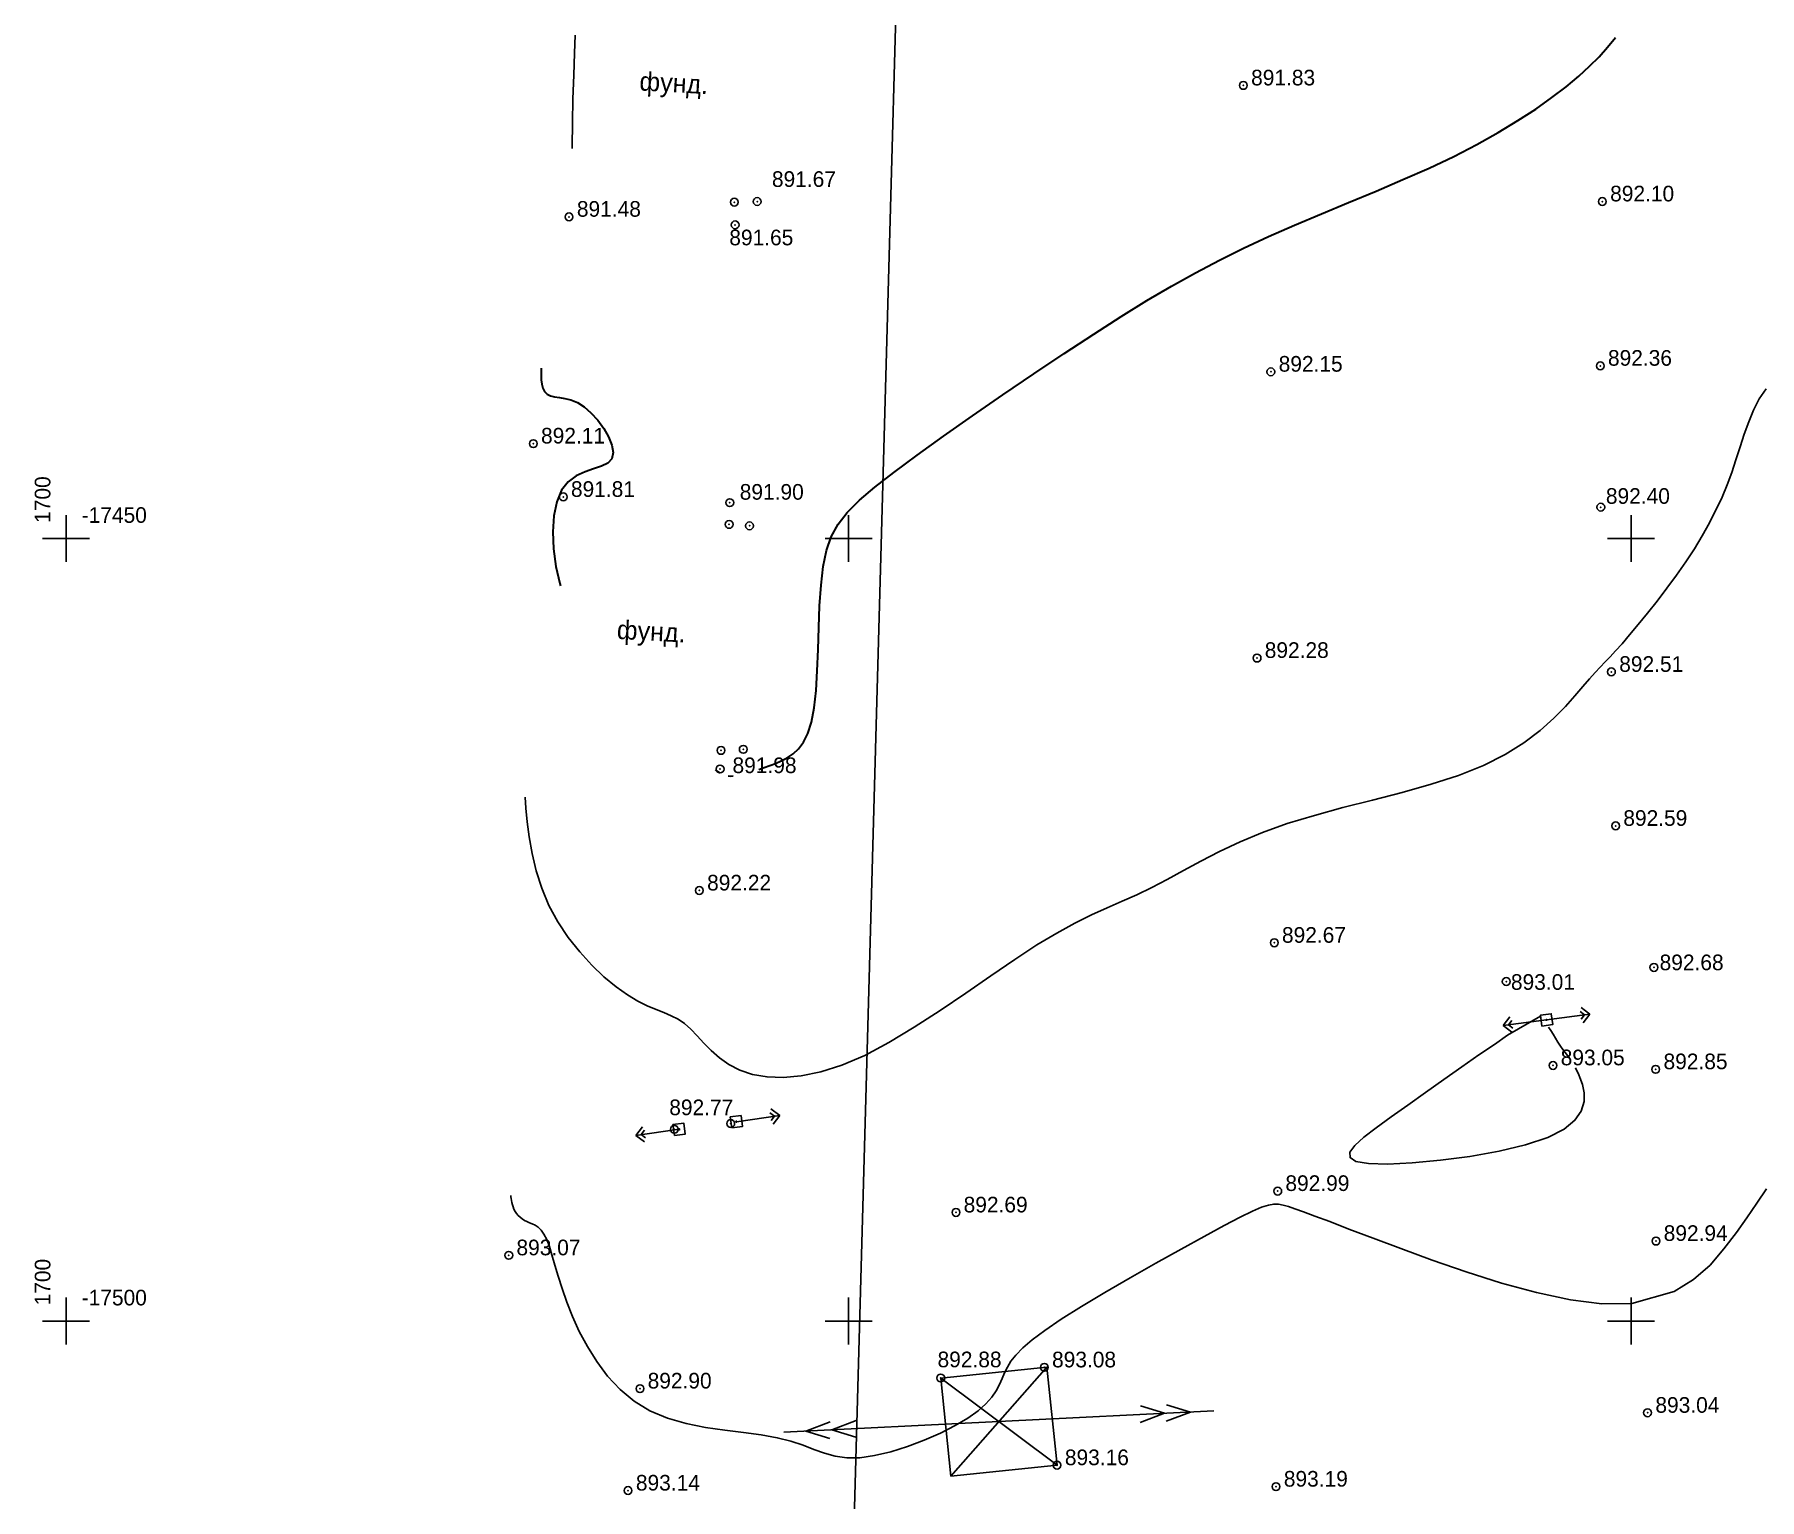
# Model space of a CAD drawing. Header units: millimetres. Extents: x -1114 to 5336, y -18321 to -16715.
# Drawn here: x -1114.4 to -1004.1, y -18010.3 to -17916.7 of the extents above; entities that cross this region are included whole.
import ezdxf

# ---------------------------------------------------------------- set-up
doc = ezdxf.new("R2010")
doc.units = ezdxf.units.MM
doc.header["$PDMODE"] = 32
doc.header["$PDSIZE"] = 0.5
doc.linetypes.add('CONTI', pattern=[0])
for name, color, linetype in [('51320000', 7, 'Continuous'), ('82002000', 7, 'Continuous'), ('GOR_BDEFAULT', 212, 'CONTI'), ('GORIZDEFAULT', 32, 'CONTI'), ('NAD_MDEFAULT', 7, 'CONTI'), ('PI_DTDEFAULT', 3, 'CONTI'), ('PI_OTDEFAULT', 172, 'CONTI'), ('PI_TTDEFAULT', 5, 'CONTI'), ('SETKR', 7, 'CONTI')]:
    doc.layers.add(name, color=color, linetype=linetype)
doc.styles.add('1 Цифры отметки', font='', dxfattribs={"height": 1})
doc.styles.add('4. маг.', font='')
doc.styles.get('1 Цифры отметки').set_extended_font_data('Kyrghyz Letterica')
doc.styles.get('4. маг.').set_extended_font_data('Kyrghyz Peterburg')

# ---------------------------------------------------------------- blocks, each defined once
blk = doc.blocks.new('*U42')
for p, q in [((-3.999999999999999, 1.469527624586853e-15), (-3.289421901390805, 0.7036183381471413)), ((-3.081487911019577e-33, 0), (-3.999999999999999, 1.469527624586853e-15)), ((-3.999999999999999, 1.469527624586853e-15), (-3.289421901390806, -0.7036183381471385)), ((-3.499999999999999, 1.347066989204615e-15), (-3.144710950695402, 0.3518091690735713)), ((-3.499999999999999, 1.347066989204615e-15), (-3.144710950695402, -0.3518091690735686)), ((0, 0), (4, 0)), ((3.5, 6.123031769111886e-17), (3.144710950695403, 0.3518091690735701)), ((3.5, 6.123031769111886e-17), (3.144710950695403, -0.3518091690735697)), ((4, 0), (3.289421901390806, 0.70361833814714)), ((4, 0), (3.289421901390806, -0.7036183381471397))]:
    blk.add_line(p, q)
blk = doc.blocks.new('82002000')
at = {"color": 7}
blk.add_lwpolyline([(-0.5, -0.5), (0.5, -0.5), (0.5, 0.5), (-0.5, 0.5)], close=True, dxfattribs=at)
blk.add_circle((0, 0), 0.05, dxfattribs=at)
blk = doc.blocks.new('*U43')
for p, q in [((-3.999889899702768, -0.02967811071800561), (-3.294551875544228, 0.6791930141531705)), ((0, 0), (-3.999889899702768, -0.02967811071800561)), ((-3.499903662239922, -0.02596834687825497), (-3.147234650160652, 0.328467215557333)), ((-3.999889899702768, -0.02967811071800561), (-3.284110844072853, -0.7280049278470253)), ((-3.499903662239922, -0.02596834687825497), (-3.142014134424964, -0.3751317554427648))]:
    blk.add_line(p, q)
blk = doc.blocks.new('*U44')
for p, q in [((0, 0), (3.999653265221121, 0.05266647895982737)), ((3.499696607068481, 0.046083169089849), (3.139806217981149, 0.3931838862348431)), ((3.499696607068481, 0.046083169089849), (3.149070493081593, -0.3103734596750736)), ((3.999653265221121, 0.05266647895982737), (3.279872487046458, 0.7468679132498155)), ((3.999653265221121, 0.05266647895982737), (3.298401037247345, -0.6602467785700179))]:
    blk.add_line(p, q)
blk = doc.blocks.new('BL_333')
at = {"color": 0}
for p, q in [((0, -1.5), (0, 1.5)), ((-1.5, 0), (1.5, 0))]:
    blk.add_line(p, q, dxfattribs=at)

msp = doc.modelspace()

# ---------------------------------------------------------------- linework, layer by layer
at = {"color": 242, "true_color": 0xcd2027, "extrusion": (-0.01325716974884626, 0.01768293051550256, 0.999755750880501), "elevation": 589.8331356211519}
msp.add_lwpolyline([(11816.23120442711, 13994.96296030176), (11803.7132254632, 13998.75885966596), (11779.60471839021, 14006.06942209178), (11743.85568373051, 14013.71036732785), (11708.10664907081, 14021.35131256394), (11381.79729851056, 13610.22881136304), (11465.06582467756, 13552.52405538412), (11816.23113084898, 13994.96298261328)], dxfattribs=at)
at = {"color": 1, "extrusion": (-0.01325716974884626, 0.01768293051550256, 0.999755750880501), "elevation": 589.833135621152}
msp.add_lwpolyline([(11816.23113084898, 13994.96298261328), (11791.19532007743, 14002.55473671864), (11779.60471839021, 14006.06942209178), (11708.10664907081, 14021.35131256394), (11381.79729851056, 13610.22881136304), (11465.06582467756, 13552.52405538412)], dxfattribs=at)
at = {"elevation": 892.88}
msp.add_lwpolyline([(-1056.458549776085, -18002.55104579571), (-1049.672297890647, -18001.85396856277), (-1049.028549776085, -18008.12104579571), (-1055.814801661522, -18008.81812302866)], close=True, dxfattribs=at)
for points in [[(-1056.458549776085, -18002.55104579571), (-1049.028549776085, -18008.12104579571)], [(-1055.814801661521, -18008.81812302866), (-1049.672297890647, -18001.85396856277)], [(-1052.743549776085, -18005.33604579571), (-1039.001660543199, -18004.65277307226)], [(-1042.158737818951, -18004.8022422351), (-1043.724665223077, -18005.38818900557)], [(-1042.158737818951, -18004.8022422351), (-1043.699400766062, -18004.33818842585)], [(-1040.494304182024, -18004.7269901371), (-1042.060231586152, -18005.31293690757)], [(-1040.494304182024, -18004.7269901371), (-1042.034967129136, -18004.26293632785)], [(-1066.48543900897, -18006.01931851916), (-1052.743549776084, -18005.33604579571)], [(-1065.083749052955, -18005.94962384346), (-1063.520474202378, -18005.35663649589)], [(-1065.083749052955, -18005.94962384346), (-1063.541013510796, -18006.40674013221)], [(-1063.419670894293, -18005.86688273005), (-1061.856396043716, -18005.27389538248)], [(-1063.419670894293, -18005.86688273005), (-1061.876935352134, -18006.3239990188)]]:
    msp.add_lwpolyline(points, dxfattribs=at)
at = {"layer": 'GOR_BDEFAULT', "color": 32, "lineweight": 30}
for points in [[(-1068.088549776085, -17963.66104579571, 892), (-1067.738549776085, -17963.55104579571, 892), (-1067.378549776085, -17963.42104579571, 892), (-1067.018549776085, -17963.28104579571, 892), (-1066.658549776084, -17963.12104579571, 892), (-1066.268549776085, -17962.92104579571, 892), (-1065.888549776085, -17962.67104579571, 892), (-1065.548549776085, -17962.35104579571, 892), (-1065.228549776085, -17961.92104579571, 892), (-1064.948549776085, -17961.36104579571, 892), (-1064.718549776085, -17960.64104579571, 892), (-1064.538549776085, -17959.73104579571, 892), (-1064.428549776085, -17958.63104579572, 892), (-1064.348549776085, -17957.37104579571, 892), (-1064.298549776085, -17956.00104579571, 892), (-1064.258549776085, -17954.60104579571, 892), (-1064.198549776085, -17953.21104579571, 892), (-1064.108549776085, -17951.89104579571, 892), (-1063.968549776085, -17950.70104579571, 892), (-1063.758549776085, -17949.68104579571, 892), (-1063.458549776085, -17948.80104579571, 892), (-1063.018549776085, -17948.00104579571, 892), (-1062.428549776085, -17947.25104579571, 892), (-1061.658549776084, -17946.47104579572, 892), (-1060.668549776085, -17945.64104579571, 892), (-1059.448549776085, -17944.69104579571, 892), (-1057.968549776085, -17943.59104579571, 892), (-1056.278549776085, -17942.38104579572, 892), (-1054.428549776085, -17941.07104579571, 892), (-1052.498549776084, -17939.73104579571, 892), (-1050.518549776085, -17938.38104579572, 892), (-1048.568549776085, -17937.08104579571, 892), (-1046.688549776085, -17935.85104579571, 892), (-1044.938549776085, -17934.73104579571, 892), (-1043.288549776085, -17933.71104579571, 892), (-1041.708549776085, -17932.79104579572, 892), (-1040.178549776085, -17931.93104579571, 892), (-1038.658549776084, -17931.13104579572, 892), (-1037.118549776085, -17930.36104579571, 892), (-1035.528549776085, -17929.62104579571, 892), (-1033.858549776085, -17928.89104579571, 892), (-1032.138549776085, -17928.16104579571, 892), (-1030.398549776085, -17927.44104579571, 892), (-1028.648549776085, -17926.71104579571, 892), (-1026.928549776085, -17925.98104579571, 892), (-1025.258549776085, -17925.24104579572, 892), (-1023.678549776085, -17924.50104579571, 892), (-1022.198549776085, -17923.74104579572, 892), (-1020.838549776085, -17922.97104579572, 892), (-1019.588549776085, -17922.21104579571, 892), (-1018.438549776085, -17921.47104579572, 892), (-1017.418549776085, -17920.74104579572, 892), (-1016.498549776084, -17920.04104579572, 892), (-1015.698549776085, -17919.37104579571, 892), (-1014.998549776084, -17918.74104579572, 892), (-1014.388549776085, -17918.13104579572, 892), (-1013.848549776085, -17917.52104579571, 892), (-1013.348549776085, -17916.90104579572, 892)], [(-1081.998549776084, -17938.02104579571, 892), (-1081.998549776084, -17938.24104579572, 892), (-1081.998549776084, -17938.50104579571, 892), (-1081.988549776085, -17938.77104579571, 892), (-1081.948549776085, -17939.04104579572, 892), (-1081.878549776085, -17939.30104579571, 892), (-1081.768549776085, -17939.52104579571, 892), (-1081.608549776085, -17939.69104579571, 892), (-1081.398549776085, -17939.79104579572, 892), (-1081.138549776085, -17939.85104579571, 892), (-1080.828549776084, -17939.90104579572, 892), (-1080.478549776085, -17939.96104579571, 892), (-1080.088549776085, -17940.06104579572, 892), (-1079.678549776085, -17940.23104579571, 892), (-1079.248549776084, -17940.50104579571, 892), (-1078.808549776085, -17940.88104579572, 892), (-1078.378549776085, -17941.35104579571, 892), (-1077.988549776085, -17941.88104579572, 892), (-1077.678549776085, -17942.42104579571, 892), (-1077.468549776085, -17942.95104579571, 892), (-1077.388549776085, -17943.42104579571, 892), (-1077.468549776085, -17943.81104579572, 892), (-1077.728549776085, -17944.09104579571, 892), (-1078.138549776085, -17944.29104579572, 892), (-1078.638549776085, -17944.46104579571, 892), (-1079.188549776085, -17944.65104579572, 892), (-1079.748549776084, -17944.91104579571, 892), (-1080.268549776085, -17945.29104579572, 892), (-1080.698549776085, -17945.83104579571, 892), (-1080.998549776084, -17946.56104579572, 892), (-1081.178549776085, -17947.46104579571, 892), (-1081.248549776084, -17948.48104579571, 892), (-1081.198549776085, -17949.57104579571, 892), (-1081.048549776085, -17950.69104579571, 892), (-1080.798549776085, -17951.79104579572, 892), (-1080.751009861187, -17951.93942795433, 892)], [(-1070.875772835093, -17963.69214280564, 892), (-1070.558549776085, -17963.90104579572, 892)], [(-1070.048549776085, -17964.08104579571, 892), (-1069.888549776085, -17964.09104579571, 892), (-1069.718549776085, -17964.08104579571, 892)]]:
    msp.add_polyline3d(points, dxfattribs=at)
at = {"layer": 'GORIZDEFAULT', "color": 32}
for points in [[(-1079.808549776085, -17916.74104579572, 891.5), (-1079.858549776085, -17917.91104579571, 891.5), (-1079.908549776084, -17919.30104579571, 891.5), (-1079.958549776085, -17920.81104579572, 891.5), (-1079.988549776085, -17922.36104579571, 891.5), (-1080.008549776085, -17923.87104579571, 891.5), (-1080.008549776085, -17924.00207143674, 891.5)], [(-1007.348549776085, -17947.91104579571, 892.5), (-1006.538549776085, -17946.26104579571, 892.5), (-1006.218549776085, -17945.48104579571, 892.5), (-1005.918549776085, -17944.70104579571, 892.5), (-1005.648549776085, -17943.88104579572, 892.5), (-1005.378549776085, -17943.05104579571, 892.5), (-1005.118549776085, -17942.24104579572, 892.5), (-1004.838549776085, -17941.45104579571, 892.5), (-1004.528549776085, -17940.70104579571, 892.5), (-1004.158549776084, -17939.99104579572, 892.5), (-1003.728549776085, -17939.34104579571, 892.5)], [(-1083.018549776085, -17965.43104579571, 892.5), (-1082.968549776085, -17966.15104579572, 892.5), (-1082.878549776085, -17967.01104579571, 892.5), (-1082.758549776085, -17967.98104579571, 892.5), (-1082.568549776085, -17969.03104579571, 892.5), (-1082.308549776085, -17970.14104579571, 892.5), (-1081.948549776085, -17971.26104579571, 892.5), (-1081.498549776084, -17972.36104579571, 892.5), (-1080.928549776085, -17973.41104579571, 892.5), (-1080.258549776085, -17974.41104579571, 892.5), (-1079.528549776085, -17975.33104579571, 892.5), (-1078.758549776085, -17976.17104579571, 892.5), (-1077.978549776085, -17976.91104579571, 892.5), (-1077.208549776085, -17977.55104579571, 892.5), (-1076.478549776085, -17978.07104579571, 892.5), (-1075.808549776085, -17978.47104579572, 892.5), (-1075.208549776085, -17978.77104579571, 892.5), (-1074.648549776085, -17979.00104579571, 892.5), (-1074.148549776085, -17979.20104579571, 892.5), (-1073.678549776085, -17979.40104579572, 892.5), (-1073.238549776085, -17979.62104579571, 892.5), (-1072.828549776084, -17979.90104579572, 892.5), (-1072.428549776085, -17980.26104579571, 892.5), (-1072.018549776085, -17980.69104579571, 892.5), (-1071.598549776085, -17981.15104579572, 892.5), (-1071.128549776085, -17981.63104579572, 892.5), (-1070.598549776085, -17982.09104579571, 892.5), (-1069.998549776084, -17982.52104579571, 892.5), (-1069.298549776085, -17982.88104579572, 892.5), (-1068.488549776085, -17983.15104579572, 892.5), (-1067.558549776085, -17983.31104579572, 892.5), (-1066.528549776085, -17983.35104579571, 892.5), (-1065.378549776085, -17983.25104579571, 892.5), (-1064.128549776085, -17982.99104579572, 892.5), (-1062.778549776085, -17982.56104579572, 892.5), (-1061.318549776085, -17981.94104579571, 892.5), (-1059.768549776085, -17981.12104579571, 892.5), (-1058.148549776085, -17980.14104579571, 892.5), (-1056.498549776084, -17979.07104579571, 892.5), (-1054.858549776085, -17977.96104579571, 892.5), (-1053.258549776085, -17976.85104579571, 892.5), (-1051.728549776085, -17975.81104579572, 892.5), (-1050.318549776085, -17974.88104579572, 892.5), (-1049.038549776085, -17974.12104579571, 892.5), (-1047.888549776085, -17973.49104579572, 892.5), (-1046.818549776085, -17972.96104579571, 892.5), (-1045.828549776084, -17972.51104579571, 892.5), (-1044.868549776085, -17972.09104579571, 892.5), (-1043.928549776085, -17971.67104579571, 892.5), (-1042.978549776085, -17971.21104579571, 892.5), (-1041.998549776084, -17970.70104579571, 892.5), (-1040.958549776085, -17970.13104579572, 892.5), (-1039.848549776085, -17969.53104579571, 892.5), (-1038.648549776085, -17968.91104579571, 892.5), (-1037.338549776085, -17968.30104579571, 892.5), (-1035.898549776085, -17967.69104579571, 892.5), (-1034.318549776085, -17967.12104579571, 892.5), (-1032.588549776085, -17966.60104579571, 892.5), (-1030.758549776085, -17966.10104579571, 892.5), (-1028.868549776085, -17965.62104579571, 892.5), (-1026.968549776085, -17965.13104579572, 892.5), (-1025.128549776085, -17964.61104579571, 892.5), (-1023.378549776085, -17964.05104579571, 892.5), (-1021.788549776085, -17963.42104579571, 892.5), (-1020.398549776085, -17962.72104579572, 892.5), (-1019.198549776085, -17961.96104579571, 892.5), (-1018.158549776084, -17961.17104579571, 892.5), (-1017.288549776085, -17960.39104579571, 892.5), (-1016.548549776085, -17959.65104579572, 892.5), (-1015.938549776085, -17958.96104579571, 892.5), (-1015.428549776085, -17958.36104579571, 892.5), (-1014.998549776084, -17957.88104579572, 892.5), (-1014.638549776085, -17957.47104579572, 892.5), (-1014.318549776085, -17957.13104579572, 892.5), (-1014.008549776085, -17956.80104579571, 892.5), (-1013.688549776085, -17956.47104579572, 892.5), (-1013.338549776085, -17956.08104579571, 892.5), (-1012.928549776085, -17955.63104579572, 892.5), (-1012.448549776085, -17955.07104579571, 892.5), (-1011.898549776085, -17954.41104579571, 892.5), (-1011.308549776085, -17953.69104579571, 892.5), (-1010.688549776085, -17952.91104579571, 892.5), (-1010.068549776085, -17952.09104579571, 892.5), (-1009.448549776085, -17951.25104579571, 892.5), (-1008.858549776085, -17950.40104579572, 892.5), (-1008.308549776085, -17949.56104579572, 892.5), (-1007.808549776085, -17948.73104579571, 892.5), (-1007.348549776085, -17947.91104579571, 892.5)], [(-1018.138549776085, -17979.43104579571, 893), (-1020.248549776084, -17980.65104579572, 893), (-1021.088549776085, -17981.23104579571, 893), (-1022.078549776084, -17981.91104579571, 893), (-1023.168549776085, -17982.67104579571, 893), (-1024.318549776085, -17983.48104579571, 893), (-1025.488549776085, -17984.30104579571, 893), (-1026.618549776085, -17985.11104579571, 893), (-1027.688549776085, -17985.87104579571, 893), (-1028.638549776085, -17986.56104579572, 893), (-1029.428549776085, -17987.17104579571, 893), (-1030.008549776085, -17987.69104579571, 893), (-1030.318549776085, -17988.13104579572, 893), (-1030.308549776085, -17988.47104579572, 893), (-1029.938549776085, -17988.71104579571, 893), (-1029.138549776085, -17988.84104579571, 893), (-1027.908549776084, -17988.88104579572, 893), (-1026.328549776084, -17988.81104579572, 893), (-1024.538549776085, -17988.64104579571, 893), (-1022.648549776085, -17988.39104579571, 893), (-1020.788549776085, -17988.06104579572, 893), (-1019.088549776085, -17987.66104579571, 893), (-1017.668549776085, -17987.18104579571, 893)], [(-1016.258549776085, -17982.14104579571, 893), (-1016.408549776084, -17981.95104579571, 893), (-1016.558549776085, -17981.76104579571, 893), (-1016.708549776085, -17981.57104579571, 893), (-1016.868549776085, -17981.34104579571, 893), (-1017.028549776085, -17981.10104579571, 893), (-1017.188549776085, -17980.84104579571, 893), (-1017.338549776085, -17980.59104579571, 893), (-1017.488549776085, -17980.35104579571, 893), (-1017.618549776085, -17980.13104579572, 893)], [(-1017.668549776085, -17987.18104579571, 893), (-1016.628549776085, -17986.65104579572, 893), (-1015.938549776085, -17986.08104579571, 893), (-1015.538549776085, -17985.49104579572, 893), (-1015.358549776085, -17984.89104579571, 893), (-1015.358549776085, -17984.33104579571, 893), (-1015.458549776085, -17983.80104579571, 893), (-1015.618549776085, -17983.34104579571, 893), (-1015.688549776085, -17983.17104579571, 893), (-1015.913161543882, -17982.72498455526, 893)], [(-1009.598549776085, -17997.03104579571, 893), (-1008.358549776085, -17996.26104579571, 893), (-1007.308549776085, -17995.33104579571, 893), (-1006.418549776085, -17994.30104579571, 893), (-1005.618549776085, -17993.25104579571, 893), (-1004.948549776085, -17992.31104579572, 893), (-1004.308549776085, -17991.38104579572, 893), (-1003.708549776085, -17990.47104579572, 893)], [(-1083.918549776085, -17990.89104579571, 893), (-1083.918549776085, -17990.98104579571, 893), (-1083.908549776084, -17991.09104579571, 893), (-1083.888549776085, -17991.21104579571, 893), (-1083.858549776085, -17991.34104579571, 893), (-1083.828549776084, -17991.48104579571, 893), (-1083.778549776085, -17991.62104579571, 893), (-1083.728549776085, -17991.77104579571, 893), (-1083.648549776085, -17991.91104579571, 893), (-1083.558549776085, -17992.04104579572, 893), (-1083.458549776085, -17992.17104579571, 893), (-1083.338549776085, -17992.28104579571, 893), (-1083.208549776085, -17992.39104579571, 893), (-1083.058549776085, -17992.48104579571, 893), (-1082.908549776084, -17992.56104579572, 893), (-1082.738549776085, -17992.63104579572, 893), (-1082.558549776085, -17992.70104579571, 893), (-1082.378549776085, -17992.79104579572, 893), (-1082.188549776085, -17992.91104579571, 893), (-1081.998549776084, -17993.10104579571, 893), (-1081.818549776085, -17993.35104579571, 893), (-1081.638549776085, -17993.69104579571, 893), (-1081.468549776085, -17994.14104579571, 893), (-1081.298549776085, -17994.69104579571, 893), (-1081.118549776085, -17995.33104579571, 893), (-1080.908549776084, -17996.05104579571, 893), (-1080.658549776084, -17996.84104579571, 893), (-1080.358549776085, -17997.70104579571, 893), (-1079.988549776085, -17998.61104579571, 893), (-1079.558549776085, -17999.57104579571, 893), (-1079.038549776085, -18000.54104579572, 893), (-1078.438549776085, -18001.50104579571, 893), (-1077.748549776084, -18002.43104579571, 893), (-1076.948549776085, -18003.28104579571, 893), (-1076.048549776085, -18004.03104579571, 893), (-1075.048549776085, -18004.65104579572, 893), (-1073.928549776085, -18005.12104579571, 893), (-1072.728549776085, -18005.46104579571, 893), (-1071.498549776084, -18005.71104579571, 893), (-1070.258549776085, -18005.89104579571, 893), (-1069.058549776085, -18006.04104579572, 893), (-1067.928549776085, -18006.19104579571, 893), (-1066.908549776084, -18006.37104579571, 893), (-1066.028549776085, -18006.59104579571, 893), (-1065.258549776085, -18006.85104579571, 893), (-1064.558549776085, -18007.11104579571, 893), (-1063.888549776085, -18007.35104579571, 893), (-1063.208549776085, -18007.54104579572, 893), (-1062.468549776085, -18007.65104579572, 893), (-1061.638549776085, -18007.64104579571, 893), (-1060.698549776085, -18007.51104579571, 893), (-1059.658549776084, -18007.27104579571, 893), (-1058.588549776085, -18006.93104579571, 893), (-1057.508549776085, -18006.52104579571, 893), (-1056.468549776085, -18006.07104579571, 893), (-1055.528549776085, -18005.59104579571, 893), (-1054.718549776085, -18005.11104579571, 893), (-1054.068549776085, -18004.65104579572, 893), (-1053.568549776085, -18004.21104579571, 893), (-1053.198549776085, -18003.78104579571, 893), (-1052.918549776085, -18003.37104579571, 893), (-1052.708549776085, -18002.97104579572, 893), (-1052.538549776085, -18002.59104579571, 893), (-1052.378549776085, -18002.22104579572, 893), (-1052.198549776085, -18001.86104579571, 893), (-1051.978549776085, -18001.48104579571, 893), (-1051.658549776084, -18001.08104579571, 893), (-1051.218549776085, -18000.63104579572, 893), (-1050.618549776085, -18000.11104579571, 893), (-1049.808549776085, -17999.51104579571, 893), (-1048.768549776085, -17998.80104579571, 893), (-1047.468549776085, -17997.99104579572, 893), (-1045.968549776085, -17997.09104579571, 893), (-1044.358549776085, -17996.14104579571, 893), (-1042.708549776085, -17995.21104579571, 893), (-1041.108549776085, -17994.31104579572, 893), (-1039.618549776085, -17993.50104579571, 893), (-1038.348549776085, -17992.81104579572, 893), (-1037.328549776084, -17992.28104579571, 893), (-1036.548549776085, -17991.90104579572, 893), (-1035.968549776085, -17991.64104579571, 893), (-1035.518549776085, -17991.50104579571, 893), (-1035.178549776085, -17991.44104579571, 893), (-1034.878549776085, -17991.45104579571, 893), (-1034.588549776085, -17991.51104579571, 893), (-1034.248549776084, -17991.60104579571, 893), (-1033.828549776084, -17991.74104579572, 893), (-1033.278549776085, -17991.93104579571, 893), (-1032.548549776085, -17992.20104579571, 893), (-1031.598549776085, -17992.56104579572, 893), (-1030.378549776085, -17993.03104579571, 893), (-1028.838549776085, -17993.61104579571, 893), (-1027.068549776085, -17994.28104579571, 893), (-1025.058549776085, -17995.02104579571, 893), (-1022.888549776085, -17995.77104579571, 893), (-1020.638549776085, -17996.48104579571, 893), (-1018.388549776085, -17997.09104579571, 893), (-1016.228549776085, -17997.55104579571, 893), (-1014.228549776085, -17997.80104579571, 893)], [(-1014.228549776085, -17997.80104579571, 893), (-1012.298549776085, -17997.78104579571, 893), (-1009.598549776085, -17997.03104579571, 893)]]:
    msp.add_polyline3d(points, dxfattribs=at)
at = {"layer": 'PI_DTDEFAULT', "color": 18, "true_color": 0x000000}
for p in [(-1037.128549776085, -17919.96104579571, 891.832), (-1035.368549776085, -17938.26104579571, 892.1519999999999), (-1036.248549776084, -17956.55104579571, 892.283), (-1035.148549776085, -17974.74104579572, 892.671), (-1034.928549776085, -17990.61104579571, 892.9939999999999), (-1035.038549776085, -18009.49104579572, 893.191)]:
    msp.add_point(p, dxfattribs=at)
at = {"layer": 'PI_TTDEFAULT', "color": 18, "true_color": 0x000000}
for p in [(-1069.648549776085, -17927.42104579571, 891.67), (-1068.188549776085, -17927.38104579572, 891.66), (-1014.188549776085, -17927.38104579572, 892.1), (-1080.208549776085, -17928.36104579571, 891.48), (-1069.598549776085, -17928.87104579571, 891.65), (-1014.318549776085, -17937.88104579572, 892.36), (-1082.488549776085, -17942.85104579571, 892.11), (-1080.578549776084, -17946.25104579571, 891.81), (-1069.938549776085, -17946.62104579571, 891.9), (-1014.287344140705, -17946.9089787048, 1784.8), (-1069.978549776085, -17948.01104579571, 891.87), (-1068.678549776085, -17948.10104579571, 891.96), (-1013.608549776085, -17957.43104579571, 892.51), (-1070.498549776084, -17962.45104579571, 891.94), (-1069.078549776084, -17962.38104579572, 891.95), (-1070.558549776085, -17963.64104579571, 891.98), (-1013.338549776085, -17967.27104579571, 892.59), (-1071.888549776085, -17971.40104579572, 892.22), (-1010.893268578538, -17976.31658774628, 892.68), (-1020.328449324027, -17977.21800177229, 893.01), (-1017.338549776085, -17982.58104579571, 893.05), (-1010.778549776085, -17982.83104579571, 892.85), (-1069.878549776085, -17986.29104579572, 892.56), (-1073.478549776085, -17986.66104579571, 892.77), (-1055.488549776085, -17991.97104579572, 892.69), (-1010.758549776085, -17993.80104579571, 892.94), (-1084.058549776085, -17994.71104579571, 893.07), (-1049.838549776085, -18001.87104579571, 893.08), (-1056.458549776085, -18002.55104579571, 892.88), (-1075.678549776085, -18003.23104579571, 892.9), (-1011.298549776085, -18004.77104579571, 893.04), (-1049.028549776085, -18008.12104579571, 893.16), (-1076.438549776085, -18009.74104579572, 893.14)]:
    msp.add_point(p, dxfattribs=at)

# ---------------------------------------------------------------- block references
at = {"layer": '51320000', "color": 0, "xscale": 0.7000012052192642, "yscale": 0.7000012052192642, "zscale": 0.7000012052192642}
for name, p, rotation in [('*U42', (-1017.753496415226, -17979.67073581188), 7.526707158798922), ('*U43', (-1073.174689588555, -17986.66089277188), 7.52670715879892), ('*U44', (-1069.51657054717, -17986.17356214735), 7.52670715879892)]:
    msp.add_blockref(name, p, dxfattribs=dict(at, rotation=rotation))
at = {"layer": '82002000', "color": 0, "xscale": 0.7000012052192642, "yscale": 0.7000012052192642, "zscale": 0.7000012052192642}
for p, rotation in [((-1017.753496415226, -17979.67073581188), 7.526707158798922), ((-1073.174689588555, -17986.66089277188), 7.52670715879892), ((-1069.51657054717, -17986.17356214735), 7.52670715879892)]:
    msp.add_blockref('82002000', p, dxfattribs=dict(at, rotation=rotation))
at = {"layer": 'SETKR', "color": 18, "true_color": 0x000000}
for p in [(-1112.348549776085, -17948.91104579571), (-1062.348549776085, -17948.91104579571), (-1012.348549776085, -17948.91104579571), (-1112.348549776085, -17998.91104579571), (-1062.348549776085, -17998.91104579571), (-1012.348549776085, -17998.91104579571)]:
    msp.add_blockref('BL_333', p, dxfattribs=at)

# ---------------------------------------------------------------- texts
at = {"linetype": 'Continuous', "style": '4. маг.'}
for p in [(-1075.733807409307, -17920.28069082483), (-1077.176333819495, -17955.31980707198)]:
    msp.add_text('фунд.', height=1.200002066090167, rotation=356.9228564935871, dxfattribs=at).set_placement(p)
at = {"layer": 'NAD_MDEFAULT', "color": 7, "style": '1 Цифры отметки'}
for p in [(-1113.348549776085, -17947.91104579571), (-1113.348549776085, -17947.91104579571), (-1113.348549776085, -17997.91104579571)]:
    msp.add_text('1700', height=1, rotation=90, dxfattribs=at).set_placement(p)
for s, p in [('-17450', (-1111.348549776085, -17947.91104579571)), ('-17450', (-1111.348549776085, -17947.91104579571)), ('-17500', (-1111.348549776085, -17997.91104579571))]:
    msp.add_text(s, height=1, dxfattribs=at).set_placement(p)
at = {"layer": 'PI_OTDEFAULT', "color": 18, "true_color": 0x000000, "style": '1 Цифры отметки'}
for s, p in [('891.83', (-1036.628549776085, -17919.96104579571)), ('891.67', (-1067.246653387527, -17926.4461165874)), ('892.10', (-1013.688549776085, -17927.37104579571)), ('891.48', (-1079.708549776085, -17928.35104579571)), ('891.65', (-1069.970144044855, -17930.17733427839)), ('892.15', (-1034.868549776085, -17938.25104579571)), ('892.36', (-1013.828549776084, -17937.87104579571)), ('892.11', (-1081.998549776084, -17942.84104579571)), ('891.81', (-1080.088549776085, -17946.25104579571)), ('891.90', (-1069.30296002419, -17946.43143471741)), ('892.40', (-1013.961525824913, -17946.6937661602)), ('892.28', (-1035.758549776085, -17956.54104579572)), ('892.51', (-1013.108549776085, -17957.43104579571)), ('891.98', (-1069.764173899282, -17963.90139087072)), ('892.59', (-1012.848549776085, -17967.27104579571)), ('892.22', (-1071.388549776085, -17971.40104579572)), ('892.67', (-1034.658549776084, -17974.74104579572)), ('892.68', (-1010.529081316463, -17976.49513459028)), ('893.01', (-1020.028916005852, -17977.74837476196)), ('893.05', (-1016.848549776085, -17982.57104579571)), ('892.85', (-1010.278549776085, -17982.82104579571)), ('892.77', (-1073.805877827764, -17985.75691963127)), ('892.99', (-1034.438549776085, -17990.60104579571)), ('892.69', (-1054.998549776084, -17991.97104579572)), ('892.94', (-1010.268549776085, -17993.79104579572)), ('893.07', (-1083.568549776085, -17994.71104579571)), ('892.88', (-1056.664465342982, -18001.86510920306)), ('893.08', (-1049.348549776085, -18001.87104579571)), ('892.90', (-1075.188549776085, -18003.22104579572)), ('893.04', (-1010.798549776085, -18004.77104579571)), ('893.16', (-1048.528549776085, -18008.12104579571)), ('893.14', (-1075.938549776085, -18009.74104579572)), ('893.19', (-1034.538549776085, -18009.49104579572))]:
    msp.add_text(s, height=1, dxfattribs=at).set_placement(p)

doc.saveas('drawing.dxf')
